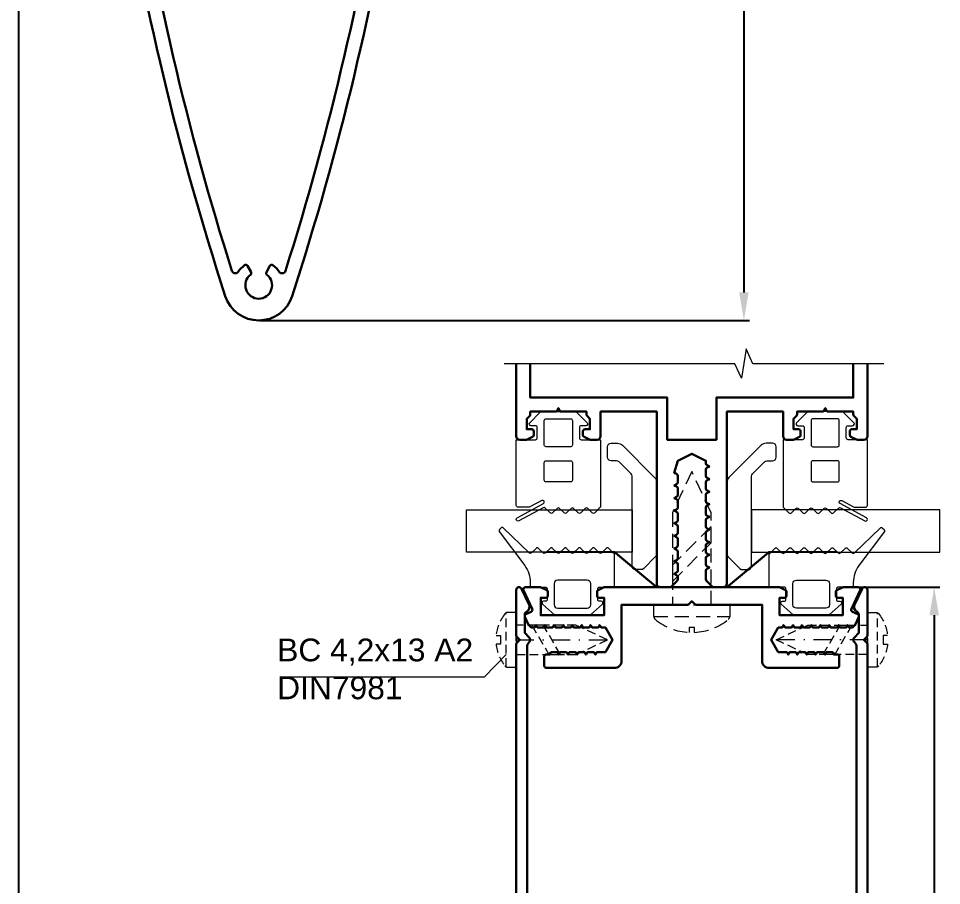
# Model space of a CAD drawing. Extents: x -37 to 8820, y -336 to 478.
# Drawn here: x 6955 to 7037.2, y 77.2 to 154.4 of the extents above; entities that cross this region are included whole.
import ezdxf

# ---------------------------------------------------------------- set-up
doc = ezdxf.new("R2010")
doc.units = 0
doc.header["$LTSCALE"] = 5
doc.linetypes.add('DASHDOT', pattern=[1, 0.5, -0.25, 0, -0.25])
doc.linetypes.add('HIDDEN', pattern=[0.375, 0.25, -0.125])
doc.layers.get('0').update_dxf_attribs({"linetype": 'CONTINUOUS', "lineweight": 30})
doc.layers.get('DEFPOINTS').update_dxf_attribs({"linetype": 'CONTINUOUS'})
for name, color, linetype, lineweight in [('1', 6, 'DASHDOT', 13), ('2', 3, 'HIDDEN', 13), ('Dimentions', 5, 'CONTINUOUS', 15), ('Glass', 5, 'CONTINUOUS', 20), ('Герлен', 7, 'CONTINUOUS', 60), ('Зигзаг', 1, 'CONTINUOUS', 15), ('Подкладки', 1, 'CONTINUOUS', 20), ('Рамки', 1, 'CONTINUOUS', 15), ('Текстовый', 7, 'CONTINUOUS', 9), ('Уплотнители', 1, 'CONTINUOUS', 20)]:
    doc.layers.add(name, color=color, linetype=linetype, lineweight=lineweight)
doc.layers.add('Скрытые', color=14, linetype='CONTINUOUS', plot=False)
doc.styles.add('3', font='RUSS.SHX', dxfattribs={"width": 0.7, "height": 3})
doc.styles.add('Каталожный', font='arial.ttf', dxfattribs={"height": 2.5})
doc.dimstyles.new('MX1_6', dxfattribs={"dimtxt": 3, "dimasz": 2.5, "dimexe": 0.5, "dimexo": 0, "dimgap": 0.8, "dimtad": 1, "dimlfac": 1.6, "dimdsep": 46, "dimtxsty": '3', "dimcen": 0, "dimclrd": 256, "dimclre": 256, "dimclrt": 256, "dimaunit": 1, "dimadec": 0, "dimazin": 0, "dimtfac": 1, "dimtmove": 0, "dimatfit": 1, "dimfxl": 1, "dimtvp": 1, "dimtolj": 1, "dimtzin": 0, "dimarcsym": 0})

# ---------------------------------------------------------------- blocks, each defined once
blk = doc.blocks.new('*D597')
at = {"layer": 'DEFPOINTS', "color": 0, "linetype": 'Continuous', "transparency": 16777216}
for p in [(7004.728, 252.49), (6976.454, 127.49), (7019.565, 127.49)]:
    blk.add_point(p, dxfattribs=at)
at = {"layer": 'Dimentions', "linetype": 'Continuous', "lineweight": -2, "transparency": 16777216}
for p, q in [((7004.728, 252.49), (7020.065, 252.49)), ((7019.565, 249.99), (7019.565, 129.99)), ((6976.454, 127.49), (7020.065, 127.49))]:
    blk.add_line(p, q, dxfattribs=at)
at = {"layer": 'Dimentions', "linetype": 'Continuous', "transparency": 16777216}
for points in [[(7019.148, 249.99), (7019.982, 249.99), (7019.565, 252.49)], [(7019.148, 129.99), (7019.982, 129.99), (7019.565, 127.49)]]:
    blk.add_solid(points, dxfattribs=at)
at = {"layer": 'Dimentions', "linetype": 'Continuous', "transparency": 16777216, "insert": (7017.222, 205.818), "char_height": 3, "attachment_point": 5, "rotation": 90, "style": '3'}
blk.add_mtext('\\A1;200', dxfattribs=at)
blk = doc.blocks.new('*D607')
at = {"layer": 'DEFPOINTS', "color": 0, "transparency": 16777216}
for p in [(7029.74, 103.75), (7029.928, 10), (7036.5, 10)]:
    blk.add_point(p, dxfattribs=at)
at = {"layer": 'Dimentions', "lineweight": -2, "transparency": 16777216}
for p, q in [((7029.74, 103.75), (7037, 103.75)), ((7036.5, 101.25), (7036.5, 12.5)), ((7029.928, 10), (7037, 10))]:
    blk.add_line(p, q, dxfattribs=at)
at = {"layer": 'Dimentions', "transparency": 16777216}
for points in [[(7036.083, 101.25), (7036.917, 101.25), (7036.5, 103.75)], [(7036.083, 12.5), (7036.917, 12.5), (7036.5, 10)]]:
    blk.add_solid(points, dxfattribs=at)
at = {"layer": 'Dimentions', "transparency": 16777216, "insert": (7034.157, 56.875), "char_height": 3, "attachment_point": 5, "rotation": 90, "style": '3'}
blk.add_mtext('\\A1;150', dxfattribs=at)
blk = doc.blocks.new('*U75')
at = {"layer": '1'}
blk.add_line((0, 0), (0, -13), dxfattribs=at)
at = {"layer": '2'}
blk.add_line((-3.84, 1.45), (3.84, 1.45), dxfattribs=at)
blk.add_lwpolyline([(-0.6, 2.87, 0.143497), (-3.71, 1.61, 0.228881), (-3.9, 1.21), (-3.9, 0), (3.9, 0), (3.9, 1.21, 0.228881), (3.71, 1.61, 0.143497), (0.6, 2.87), (0.6, 2.24), (-0.6, 2.24)], format="xyb", close=True, dxfattribs=at)
for points in [[(-2.1, 0), (-2.1, -8.5), (0, -13), (2.1, -8.5), (2.1, 0)], [(2.1, -2.22), (-2.1, -4.65), (-2.1, -6.28), (2.1, -3.85)]]:
    blk.add_lwpolyline(points, close=True, dxfattribs=at)
blk = doc.blocks.new('*U76')
at = {"layer": '1'}
blk.add_line((0, 0), (0, -13), dxfattribs=at)
at = {"layer": '2'}
blk.add_line((-3.84, 1.45), (3.84, 1.45), dxfattribs=at)
blk.add_lwpolyline([(-0.6, 2.87, 0.143497), (-3.71, 1.61, 0.228881), (-3.9, 1.21), (-3.9, 0), (3.9, 0), (3.9, 1.21, 0.228881), (3.71, 1.61, 0.143497), (0.6, 2.87), (0.6, 2.24), (-0.6, 2.24)], format="xyb", close=True, dxfattribs=at)
for points in [[(-2.1, 0), (-2.1, -8.5), (0, -13), (2.1, -8.5), (2.1, 0)], [(2.1, -2.22), (-2.1, -4.65), (-2.1, -6.28), (2.1, -3.85)]]:
    blk.add_lwpolyline(points, close=True, dxfattribs=at)

msp = doc.modelspace()

# ---------------------------------------------------------------- linework, layer by layer
for points in [[(6960.7554, 209.6772, 0.0785689), (6973.4078, 129.6562, 0.7269459), (6979.353, 129.6562, 0.0785689), (6992.0054, 209.6772)], [(6962.0054, 209.6772, 0.0766593), (6973.9993, 131.9083, 0.6303393), (6974.5577, 131.8297, -0.0921279), (6975.1139, 132.4038, -0.4419878), (6975.3848, 132.3447), (6975.6993, 131.7999, -0.3746932), (6975.652, 131.5581, 2.9176467), (6977.1088, 131.5581, -0.3746932), (6977.0615, 131.7999), (6977.376, 132.3447, -0.4419878), (6977.6469, 132.4038, -0.0921279), (6978.2031, 131.8297, 0.6303393), (6978.7615, 131.9083, 0.0766593), (6990.7554, 209.6772)], [(6999.3028, 123.6388), (6999.3028, 117.1875, 0.4142136), (6999.6153, 116.875), (7000.196, 116.875, 0.1164338), (7000.2799, 116.8948), (7000.7616, 117.1357, 0.284079), (7000.8653, 117.3034), (7000.8653, 117.625, 0.4142136), (7000.6778, 117.8125), (7000.2403, 117.8125), (7000.2403, 118.75), (7000.4979, 119.0076, 0.1989124), (7000.5528, 119.1402), (7000.5528, 119.375), (7002.7807, 119.375, 0.284079), (7002.9484, 119.4786), (7003.0528, 119.6875), (7003.1572, 119.4786, 0.284079), (7003.3249, 119.375), (7005.5528, 119.375), (7005.5528, 119.1402, 0.1989124), (7005.6077, 119.0076), (7005.8653, 118.75), (7005.8653, 117.8125), (7005.4278, 117.8125, 0.4142136), (7005.2403, 117.625), (7005.2403, 117.3034, 0.284079), (7005.3439, 117.1357), (7005.8257, 116.8948, 0.1164338), (7005.9096, 116.875), (7006.4903, 116.875, 0.4142136), (7006.8028, 117.1875), (7006.8028, 119.375), (7011.8028, 119.375), (7011.8028, 104.0625, 0.4142136), (7012.1153, 103.75), (7012.9751, 103.75, 0.1989124), (7013.1077, 103.8049), (7013.6229, 104.3201, 0.1989124), (7013.6778, 104.4527), (7013.6778, 104.6654, 0.284079), (7013.5741, 104.8331), (7013.3653, 104.9375), (7013.5741, 105.0419, 0.284079), (7013.6778, 105.2096), (7013.6778, 105.7904, 0.284079), (7013.5741, 105.9581), (7013.3653, 106.0625), (7013.5741, 106.1669, 0.284079), (7013.6778, 106.3346), (7013.6778, 106.9154, 0.284079), (7013.5741, 107.0831), (7013.3653, 107.1875), (7013.5741, 107.2919, 0.284079), (7013.6778, 107.4596), (7013.6778, 108.0404, 0.284079), (7013.5741, 108.2081), (7013.3653, 108.3125), (7013.5741, 108.4169, 0.284079), (7013.6778, 108.5846), (7013.6778, 109.1654, 0.284079), (7013.5741, 109.3331), (7013.3653, 109.4375), (7013.5741, 109.5419, 0.284079), (7013.6778, 109.7096), (7013.6778, 110.2904, 0.284079), (7013.5741, 110.4581), (7013.3653, 110.5625), (7013.5741, 110.6669, 0.284079), (7013.6778, 110.8346), (7013.6778, 111.4154, 0.284079), (7013.5741, 111.5831), (7013.3653, 111.6875), (7013.5741, 111.7919, 0.284079), (7013.6778, 111.9596), (7013.6778, 112.5404, 0.284079), (7013.5741, 112.7081), (7013.3653, 112.8125), (7013.5741, 112.9169, 0.284079), (7013.6778, 113.0846), (7013.6778, 113.6654, 0.284079), (7013.5741, 113.8331), (7013.3653, 113.9375), (7013.6778, 115), (7014.9278, 115.625), (7016.1778, 115), (7016.1778, 114.7721, 0.284079), (7016.2814, 114.6044), (7016.4903, 114.5), (7016.2814, 114.3956, 0.284079), (7016.1778, 114.2279), (7016.1778, 113.6471, 0.284079), (7016.2814, 113.4794), (7016.4903, 113.375), (7016.2814, 113.2706, 0.284079), (7016.1778, 113.1029), (7016.1778, 112.5221, 0.284079), (7016.2814, 112.3544), (7016.4903, 112.25), (7016.2814, 112.1456, 0.284079), (7016.1778, 111.9779), (7016.1778, 111.3971, 0.284079), (7016.2814, 111.2294), (7016.4903, 111.125), (7016.2814, 111.0206, 0.284079), (7016.1778, 110.8529), (7016.1778, 110.2721, 0.284079), (7016.2814, 110.1044), (7016.4903, 110), (7016.2814, 109.8956, 0.284079), (7016.1778, 109.7279), (7016.1778, 109.1471, 0.284079), (7016.2814, 108.9794), (7016.4903, 108.875), (7016.2814, 108.7706, 0.284079), (7016.1778, 108.6029), (7016.1778, 108.0221, 0.284079), (7016.2814, 107.8544), (7016.4903, 107.75), (7016.2814, 107.6456, 0.284079), (7016.1778, 107.4779), (7016.1778, 106.8971, 0.284079), (7016.2814, 106.7294), (7016.4903, 106.625), (7016.2814, 106.5206, 0.284079), (7016.1778, 106.3529), (7016.1778, 105.7721, 0.284079), (7016.2814, 105.6044), (7016.4903, 105.5), (7016.2814, 105.3956, 0.284079), (7016.1778, 105.2279), (7016.1778, 104.4527, 0.1989124), (7016.2327, 104.3201), (7016.7479, 103.8049, 0.1989124), (7016.8805, 103.75), (7017.7403, 103.75, 0.4142136), (7018.0528, 104.0625), (7018.0528, 119.375), (7023.0528, 119.375), (7023.0528, 117.1875, 0.4142136), (7023.3653, 116.875), (7023.946, 116.875, 0.1164338), (7024.0299, 116.8948), (7024.5116, 117.1357, 0.284079), (7024.6153, 117.3034), (7024.6153, 117.625, 0.4142136), (7024.4278, 117.8125), (7023.9903, 117.8125), (7023.9903, 118.75), (7024.2479, 119.0076, 0.1989124), (7024.3028, 119.1402), (7024.3028, 119.375), (7026.5307, 119.375, 0.284079), (7026.6984, 119.4786), (7026.8028, 119.6875), (7026.9072, 119.4786, 0.284079), (7027.0749, 119.375), (7029.3028, 119.375), (7029.3028, 119.1402, 0.1989124), (7029.3577, 119.0076), (7029.6153, 118.75), (7029.6153, 117.8125), (7029.1778, 117.8125, 0.4142136), (7028.9903, 117.625), (7028.9903, 117.3034, 0.284079), (7029.0939, 117.1357), (7029.5757, 116.8948, 0.1164338), (7029.6596, 116.875), (7030.2403, 116.875, 0.4142136), (7030.5528, 117.1875), (7030.5528, 123.6388)], [(6999.3028, 10.625), (6999.3028, 98.6723, -0.1989124), (6999.3577, 98.8049), (6999.6153, 99.0625), (6999.3577, 99.3201, -0.1989124), (6999.3028, 99.4527), (6999.3028, 103.5, -0.8025849), (6999.7794, 103.6057), (7000.4493, 102.169, -0.4015594), (7000.2547, 101.596, 0.2797393), (7000.0528, 101.2633), (7000.0528, 99.6857), (7000.455, 99.2835, -0.4142136), (7000.455, 98.8415), (7000.3631, 98.7496, 0.1989124), (7000.2715, 98.5286), (7000.2715, 68.75)], [(7029.584, 68.75), (7029.584, 98.5286, 0.1989124), (7029.4925, 98.7496), (7029.4006, 98.8415, -0.4142136), (7029.4006, 99.2835), (7029.8028, 99.6857), (7029.8028, 101.2633, 0.2797393), (7029.6009, 101.596, -0.4015594), (7029.4063, 102.169), (7030.0762, 103.6057, -0.8025849), (7030.5528, 103.5), (7030.5528, 99.4527, -0.1989124), (7030.4979, 99.3201), (7030.2403, 99.0625), (7030.4979, 98.8049, -0.1989124), (7030.5528, 98.6723), (7030.5528, 10.625, -0.4142136)]]:
    msp.add_lwpolyline(points, format="xyb")
msp.add_lwpolyline([(7000.5528, 123.6388), (7000.5528, 120.625), (7012.7403, 120.625), (7012.7403, 116.875), (7017.1153, 116.875), (7017.1153, 120.625), (7029.3028, 120.625), (7029.3028, 123.6388)])
msp.add_lwpolyline([(7026.6967, 97.8997, 0.284079), (7026.5849, 97.9687), (7026.1457, 97.9687, 0.284079), (7026.0339, 97.8997), (7025.959, 97.75), (7025.8842, 97.8997, 0.284079), (7025.7724, 97.9687), (7025.3332, 97.9687, 0.284079), (7025.2214, 97.8997), (7025.1465, 97.75), (7025.0717, 97.8997, 0.284079), (7024.9599, 97.9687), (7024.5207, 97.9687, 0.284079), (7024.4089, 97.8997), (7024.334, 97.75), (7024.2592, 97.8997, 0.284079), (7024.1474, 97.9687), (7023.7082, 97.9687, 0.284079), (7023.5964, 97.8997), (7023.5215, 97.75), (7023.4467, 97.8997, 0.284079), (7023.3349, 97.9687), (7022.6153, 97.9687), (7021.9903, 99.0625), (7022.6153, 100.1562), (7022.9287, 100.1562, 0.284079), (7023.0405, 100.2253), (7023.1153, 100.375), (7023.1901, 100.2253, 0.284079), (7023.3019, 100.1562), (7023.7412, 100.1562, 0.284079), (7023.853, 100.2253), (7023.9278, 100.375), (7024.0026, 100.2253, 0.284079), (7024.1144, 100.1562), (7024.5537, 100.1562, 0.284079), (7024.6655, 100.2253), (7024.7403, 100.375), (7024.8151, 100.2253, 0.284079), (7024.9269, 100.1562), (7025.3662, 100.1562, 0.284079), (7025.478, 100.2253), (7025.5528, 100.375), (7025.6276, 100.2253, 0.284079), (7025.7394, 100.1562), (7026.1787, 100.1562, 0.284079), (7026.2905, 100.2253), (7026.3653, 100.375), (7026.4401, 100.2253, 0.284079), (7026.5519, 100.1562), (7026.9912, 100.1562, 0.284079), (7027.103, 100.2253), (7027.1778, 100.375), (7027.2526, 100.2253, 0.284079), (7027.3644, 100.1562), (7027.8037, 100.1562, 0.284079), (7027.9155, 100.2253), (7027.9903, 100.375), (7028.0651, 100.2253, 0.284079), (7028.1769, 100.1562), (7028.6162, 100.1562, 0.284079), (7028.728, 100.2253), (7028.8028, 100.375), (7028.8776, 100.2253, 0.284079), (7028.9894, 100.1562), (7029.1785, 100.1562, 0.1989124), (7029.2668, 100.1929), (7029.4334, 100.3594, 0.0874887), (7029.4583, 100.395), (7029.7852, 101.0961, 0.4142136), (7029.6945, 101.3452), (7029.2227, 101.5652, -0.4142136), (7029.132, 101.8144), (7029.9102, 103.4833, 0.5486188), (7029.7403, 103.75), (7028.4096, 103.75, 0.1164338), (7028.3257, 103.7302), (7027.8439, 103.4893, 0.284079), (7027.7403, 103.3216), (7027.7403, 103, 0.4142136), (7027.9278, 102.8125), (7028.3653, 102.8125), (7028.3653, 101.25), (7022.7403, 101.25), (7022.7403, 102.8125), (7023.1778, 102.8125, 0.4142136), (7023.3653, 103), (7023.3653, 103.3216, 0.284079), (7023.2616, 103.4893), (7022.7799, 103.7302, 0.1164338), (7022.696, 103.75), (7007.1596, 103.75, 0.1164338), (7007.0757, 103.7302), (7006.5939, 103.4893, 0.284079), (7006.4903, 103.3216), (7006.4903, 103, 0.4142136), (7006.6778, 102.8125), (7007.1153, 102.8125), (7007.1153, 101.25), (7001.4903, 101.25), (7001.4903, 102.8125), (7001.9278, 102.8125, 0.4142136), (7002.1153, 103), (7002.1153, 103.3216, 0.284079), (7002.0116, 103.4893), (7001.5299, 103.7302, 0.1164338), (7001.446, 103.75), (7000.1153, 103.75, 0.5486188), (6999.9454, 103.4833), (7000.7236, 101.8144, -0.4142136), (7000.6329, 101.5652), (7000.1611, 101.3452, 0.4142136), (7000.0704, 101.0961), (7000.3973, 100.395, 0.0874887), (7000.4222, 100.3594), (7000.5887, 100.1929, 0.1989124), (7000.6771, 100.1562), (7000.8662, 100.1562, 0.284079), (7000.978, 100.2253), (7001.0528, 100.375), (7001.1276, 100.2253, 0.284079), (7001.2394, 100.1562), (7001.6787, 100.1562, 0.284079), (7001.7905, 100.2253), (7001.8653, 100.375), (7001.9401, 100.2253, 0.284079), (7002.0519, 100.1562), (7002.4912, 100.1562, 0.284079), (7002.603, 100.2253), (7002.6778, 100.375), (7002.7526, 100.2253, 0.284079), (7002.8644, 100.1562), (7003.3037, 100.1562, 0.284079), (7003.4155, 100.2253), (7003.4903, 100.375), (7003.5651, 100.2253, 0.284079), (7003.6769, 100.1562), (7004.1162, 100.1562, 0.284079), (7004.228, 100.2253), (7004.3028, 100.375), (7004.3776, 100.2253, 0.284079), (7004.4894, 100.1562), (7004.9287, 100.1562, 0.284079), (7005.0405, 100.2253), (7005.1153, 100.375), (7005.1901, 100.2253, 0.284079), (7005.3019, 100.1562), (7005.7412, 100.1562, 0.284079), (7005.853, 100.2253), (7005.9278, 100.375), (7006.0026, 100.2253, 0.284079), (7006.1144, 100.1562), (7006.5537, 100.1562, 0.284079), (7006.6655, 100.2253), (7006.7403, 100.375), (7006.8151, 100.2253, 0.284079), (7006.9269, 100.1562), (7007.2403, 100.1562), (7007.8653, 99.0625), (7007.2403, 97.9687), (7006.5207, 97.9687, 0.284079), (7006.4089, 97.8997), (7006.334, 97.75), (7006.2592, 97.8997, 0.284079), (7006.1474, 97.9687), (7005.7082, 97.9687, 0.284079), (7005.5964, 97.8997), (7005.5215, 97.75), (7005.4467, 97.8997, 0.284079), (7005.3349, 97.9687), (7004.8957, 97.9687, 0.284079), (7004.7839, 97.8997), (7004.709, 97.75), (7004.6342, 97.8997, 0.284079), (7004.5224, 97.9687), (7004.0832, 97.9687, 0.284079), (7003.9714, 97.8997), (7003.8965, 97.75), (7003.8217, 97.8997, 0.284079), (7003.7099, 97.9687), (7003.2707, 97.9687, 0.284079), (7003.1589, 97.8997), (7003.084, 97.75), (7003.0092, 97.8997, 0.284079), (7002.8974, 97.9687), (7002.4582, 97.9687, 0.284079), (7002.3464, 97.8997), (7002.2715, 97.75), (7001.9278, 97.75, 0.4142136), (7001.8028, 97.625), (7001.8028, 96.75, 0.4142136), (7001.9903, 96.5625), (7008.0528, 96.5625, 0.4142136), (7008.6778, 97.1875), (7008.6778, 102.1875), (7014.5376, 102.1875, 0.1989124), (7014.6702, 102.2424), (7014.9278, 102.5), (7015.1854, 102.2424, 0.1989124), (7015.318, 102.1875), (7021.1778, 102.1875), (7021.1778, 97.1875, 0.4142136), (7021.8028, 96.5625), (7027.8653, 96.5625, 0.4142136), (7028.0528, 96.75), (7028.0528, 97.625, 0.4142136), (7027.9278, 97.75), (7027.584, 97.75), (7027.5092, 97.8997, 0.284079), (7027.3974, 97.9687), (7026.9582, 97.9687, 0.284079), (7026.8464, 97.8997), (7026.7715, 97.75)], format="xyb", close=True)
at = {"layer": '2'}
msp.add_line((7011.5528, 101.1314), (7018.3028, 101.1314), dxfattribs=at)
for points in [[(7016.6465, 102.1875), (7016.6465, 110.3766), (7014.9278, 114.0625), (7013.209, 110.3766), (7013.209, 102.1875)], [(7013.209, 104.2679), (7016.6465, 107.7054), (7016.6465, 109.1377), (7013.209, 105.7002)]]:
    msp.add_lwpolyline(points, close=True, dxfattribs=at)
msp.add_lwpolyline([(7014.6822, 99.7246, -0.1618489), (7011.6664, 100.8904, -0.2238875), (7011.5528, 101.1314), (7011.5528, 102.1875), (7018.3028, 102.1875), (7018.3028, 101.1314, -0.2238875), (7018.1892, 100.8904, -0.1618489), (7015.1734, 99.7246), (7015.1734, 100.1623), (7014.6822, 100.1623)], format="xyb", close=True, dxfattribs=at)
at = {"layer": 'Glass'}
for points in [[(7009.6153, 106.875), (6994.8653, 106.875), (6994.8653, 110.625), (7009.6153, 110.625)], [(7020.2403, 106.875), (7036.9903, 106.875), (7036.9903, 110.625), (7020.2403, 110.625)]]:
    msp.add_lwpolyline(points, close=True, dxfattribs=at)
at = {"layer": 'Герлен', "ltscale": 2, "const_width": 0.1875}
msp.add_lwpolyline([(7001.9903, 106.875), (7008.0528, 106.875), (7011.8028, 103.75), (7018.0528, 103.75), (7021.8028, 106.875), (7027.8653, 106.875)], dxfattribs=at)
at = {"layer": 'Зигзаг'}
msp.add_lwpolyline([(7032.0304, 123.6388), (7020.353, 123.6388), (7019.7722, 124.9567), (7019.3365, 122.344), (7018.754, 123.6388), (6998.2397, 123.6388)], dxfattribs=at)
at = {"layer": 'Подкладки'}
for points in [[(7007.7403, 115, -0.4142136), (7007.4278, 115.3125), (7007.4278, 116.25, -0.4142136), (7007.7403, 116.5625), (7008.3117, 116.5625, -0.1989124), (7008.7536, 116.3794), (7011.6197, 113.5133, -0.1989124), (7011.8028, 113.0714), (7011.8028, 106.693, -0.1989124), (7011.7113, 106.472), (7010.6443, 105.4051, -0.1989124), (7010.4234, 105.3136), (7009.9278, 105.3136, -0.4142136), (7009.6153, 105.6261), (7009.6153, 113.6206, 0.1989124), (7009.5238, 113.8415), (7008.4568, 114.9085, 0.1989124), (7008.2359, 115)], [(7022.1153, 115, 0.4142136), (7022.4278, 115.3125), (7022.4278, 116.25, 0.4142136), (7022.1153, 116.5625), (7021.5439, 116.5625, 0.1989124), (7021.102, 116.3794), (7018.2359, 113.5133, 0.1989124), (7018.0528, 113.0714), (7018.0528, 106.693, 0.1989124), (7018.1443, 106.472), (7019.2113, 105.4051, 0.1989124), (7019.4322, 105.3136), (7019.9278, 105.3136, 0.4142136), (7020.2403, 105.6261), (7020.2403, 113.6206, -0.1989124), (7020.3318, 113.8415), (7021.3988, 114.9085, -0.1989124), (7021.6197, 115)]]:
    msp.add_lwpolyline(points, format="xyb", close=True, dxfattribs=at)
at = {"layer": 'Рамки', "linetype": 'Continuous'}
msp.add_lwpolyline([(6978.2481, 95.7592), (6996.4785, 95.7592), (6998.3965, 97.75)], dxfattribs=at)
at = {"layer": 'Скрытые', "linetype": 'Continuous'}
msp.add_lwpolyline([(7120, 10), (7120, 287), (6955, 287), (6955, 10)], close=True, dxfattribs=at)
at = {"layer": 'Уплотнители'}
for points in [[(7001.572, 111.4609), (7000.527, 110.8939, -0.1249127), (7000.4525, 110.875), (6999.459, 110.875, -0.4142136), (6999.3028, 111.0312), (6999.3028, 116.875), (7001.0215, 116.875, 0.4142136), (7001.1778, 117.0312), (7001.1778, 117.9687, 0.4142136), (7001.0215, 118.125), (7000.6153, 118.125, -0.6685867), (7000.5049, 118.3919), (7001.4445, 119.3294, -0.1986192), (7001.5549, 119.375), (7004.5507, 119.375, -0.1986192), (7004.661, 119.3294), (7005.6007, 118.3919, -0.6685867), (7005.4903, 118.125), (7005.084, 118.125, 0.4142136), (7004.9278, 117.9687), (7004.9278, 117.0312, 0.4142136), (7005.084, 116.875), (7006.8028, 116.875), (7006.8028, 110.9397, -0.1989124), (7006.757, 110.8292), (7006.2883, 110.3605, -0.4142136), (7006.0673, 110.3605), (7005.6633, 110.7645, 0.4142136), (7005.4423, 110.7645), (7005.0383, 110.3605, -0.4142136), (7004.8173, 110.3605), (7004.4133, 110.7645, 0.4142136), (7004.1923, 110.7645), (7003.7883, 110.3605, -0.4142136), (7003.5673, 110.3605), (7003.1633, 110.7645, 0.4142136), (7002.9423, 110.7645), (7002.5383, 110.3605, -0.4142136), (7002.3173, 110.3605), (7001.8853, 110.7925, 0.3320761), (7001.7003, 110.8194), (6999.5336, 109.6439, -1), (6999.3845, 109.9186), (7001.7211, 111.1862, 1)], [(7028.2836, 111.4609), (7029.3286, 110.8939, 0.1249127), (7029.4031, 110.875), (7030.3965, 110.875, 0.4142136), (7030.5528, 111.0312), (7030.5528, 116.875), (7028.834, 116.875, -0.4142136), (7028.6778, 117.0312), (7028.6778, 117.9687, -0.4142136), (7028.834, 118.125), (7029.2403, 118.125, 0.6685867), (7029.3507, 118.3919), (7028.411, 119.3294, 0.1986192), (7028.3007, 119.375), (7025.3049, 119.375, 0.1986192), (7025.1945, 119.3294), (7024.2549, 118.3919, 0.6685867), (7024.3653, 118.125), (7024.7715, 118.125, -0.4142136), (7024.9278, 117.9687), (7024.9278, 117.0312, -0.4142136), (7024.7715, 116.875), (7023.0528, 116.875), (7023.0528, 110.9397, 0.1989124), (7023.0986, 110.8292), (7023.5673, 110.3605, 0.4142136), (7023.7883, 110.3605), (7024.1923, 110.7645, -0.4142136), (7024.4133, 110.7645), (7024.8173, 110.3605, 0.4142136), (7025.0383, 110.3605), (7025.4423, 110.7645, -0.4142136), (7025.6633, 110.7645), (7026.0673, 110.3605, 0.4142136), (7026.2883, 110.3605), (7026.6923, 110.7645, -0.4142136), (7026.9133, 110.7645), (7027.3173, 110.3605, 0.4142136), (7027.5383, 110.3605), (7027.9703, 110.7925, -0.3320761), (7028.1553, 110.8194), (7030.322, 109.6439, 1), (7030.4711, 109.9186), (7028.1345, 111.1862, -1)], [(7001.959, 118.75), (7004.1465, 118.75, -0.4142136), (7004.3028, 118.5937), (7004.3028, 116.4062, -0.4142136), (7004.1465, 116.25), (7001.959, 116.25, -0.4142136), (7001.8028, 116.4062), (7001.8028, 118.5937, -0.4142136)], [(7027.8965, 118.75), (7025.709, 118.75, 0.4142136), (7025.5528, 118.5937), (7025.5528, 116.4062, 0.4142136), (7025.709, 116.25), (7027.8965, 116.25, 0.4142136), (7028.0528, 116.4062), (7028.0528, 118.5937, 0.4142136)], [(7001.959, 115), (7004.1465, 115, -0.4142136), (7004.3028, 114.8437), (7004.3028, 113.2812, -0.4142136), (7004.1465, 113.125), (7001.959, 113.125, -0.4142136), (7001.8028, 113.2812), (7001.8028, 114.8437, -0.4142136)], [(7027.8965, 115), (7025.709, 115, 0.4142136), (7025.5528, 114.8437), (7025.5528, 113.2812, 0.4142136), (7025.709, 113.125), (7027.8965, 113.125, 0.4142136), (7028.0528, 113.2812), (7028.0528, 114.8437, 0.4142136)], [(7006.709, 102.5, -0.4142136), (7006.5528, 102.6562), (7006.5528, 103.5937, -0.4142136), (7006.709, 103.75), (7008.0528, 103.75), (7008.0528, 106.6379, 0.1989124), (7008.0162, 106.7263), (7007.5383, 107.2042, 0.4142136), (7007.3173, 107.2042), (7006.9133, 106.8002, -0.4142136), (7006.6923, 106.8002), (7006.2883, 107.2042, 0.4142136), (7006.0673, 107.2042), (7005.6633, 106.8002, -0.4142136), (7005.4423, 106.8002), (7005.0383, 107.2042, 0.4142136), (7004.8173, 107.2042), (7004.4133, 106.8002, -0.4142136), (7004.1923, 106.8002), (7003.7883, 107.2042, 0.4142136), (7003.5673, 107.2042), (7003.1633, 106.8002, -0.4142136), (7002.9423, 106.8002), (7002.5383, 107.2042, 0.4142136), (7002.3173, 107.2042), (7001.9133, 106.8002, -0.4142136), (7001.6923, 106.8002), (7001.2883, 107.2042, 0.4142136), (7001.0673, 107.2042), (7000.6633, 106.8002, -0.4142136), (7000.4423, 106.8002), (6998.1633, 109.0145, 0.4142136), (6997.9423, 109.0145), (6997.811, 108.8832, 0.2925382), (6997.7749, 108.7187), (7000.0557, 105.6655, -0.1617878), (7000.5528, 104.1693), (7000.5528, 103.75), (7001.8965, 103.75, -0.4142136), (7002.0528, 103.5937), (7002.0528, 102.6562, -0.4142136), (7001.8965, 102.5), (7001.7403, 102.5, 0.6685867), (7001.6299, 102.2331), (7002.6945, 101.2956, 0.1986192), (7002.8049, 101.25), (7005.8007, 101.25, 0.1986192), (7005.911, 101.2956), (7006.9757, 102.2331, 0.6685867), (7006.8653, 102.5)], [(7023.1465, 102.5, 0.4142136), (7023.3028, 102.6562), (7023.3028, 103.5937, 0.4142136), (7023.1465, 103.75), (7021.8028, 103.75), (7021.8028, 106.6379, -0.1989124), (7021.8394, 106.7263), (7022.3173, 107.2042, -0.4142136), (7022.5383, 107.2042), (7022.9423, 106.8002, 0.4142136), (7023.1633, 106.8002), (7023.5673, 107.2042, -0.4142136), (7023.7883, 107.2042), (7024.1923, 106.8002, 0.4142136), (7024.4133, 106.8002), (7024.8173, 107.2042, -0.4142136), (7025.0383, 107.2042), (7025.4423, 106.8002, 0.4142136), (7025.6633, 106.8002), (7026.0673, 107.2042, -0.4142136), (7026.2883, 107.2042), (7026.6923, 106.8002, 0.4142136), (7026.9133, 106.8002), (7027.3173, 107.2042, -0.4142136), (7027.5383, 107.2042), (7027.9423, 106.8002, 0.4142136), (7028.1633, 106.8002), (7028.5673, 107.2042, -0.4142136), (7028.7883, 107.2042), (7029.1923, 106.8002, 0.4142136), (7029.4133, 106.8002), (7031.6923, 109.0145, -0.4142136), (7031.9133, 109.0145), (7032.0446, 108.8832, -0.2925382), (7032.0807, 108.7187), (7029.7999, 105.6655, 0.1617878), (7029.3028, 104.1693), (7029.3028, 103.75), (7027.959, 103.75, 0.4142136), (7027.8028, 103.5937), (7027.8028, 102.6562, 0.4142136), (7027.959, 102.5), (7028.1153, 102.5, -0.6685867), (7028.2257, 102.2331), (7027.161, 101.2956, -0.1986192), (7027.0507, 101.25), (7024.0549, 101.25, -0.1986192), (7023.9445, 101.2956), (7022.8799, 102.2331, -0.6685867), (7022.9903, 102.5)], [(7002.9903, 101.875), (7005.6153, 101.875, 0.4142136), (7005.9278, 102.1875), (7005.9278, 104.0625, 0.4142136), (7005.6153, 104.375), (7002.9903, 104.375, 0.4142136), (7002.6778, 104.0625), (7002.6778, 102.1875, 0.4142136)], [(7026.8653, 101.875), (7024.2403, 101.875, -0.4142136), (7023.9278, 102.1875), (7023.9278, 104.0625, -0.4142136), (7024.2403, 104.375), (7026.8653, 104.375, -0.4142136), (7027.1778, 104.0625), (7027.1778, 102.1875, -0.4142136)]]:
    msp.add_lwpolyline(points, format="xyb", close=True, dxfattribs=at)

# ---------------------------------------------------------------- block references
at = {"yscale": 0.625, "zscale": 0.625}
for name, p, xscale, rotation in [('*U76', (6999.3028, 99.0625), 0.625, 90.00000000000003), ('*U75', (7030.5528, 99.0625), -0.625, 270)]:
    msp.add_blockref(name, p, dxfattribs=dict(at, xscale=xscale, rotation=rotation))

# ---------------------------------------------------------------- texts
at = {"layer": 'Текстовый', "color": 1, "linetype": 'Continuous', "insert": (6978.0257, 99.1739), "char_height": 2.2, "width": 18.463692, "attachment_point": 1, "style": 'Каталожный'}
msp.add_mtext('\\pxi-2,l2,r-2.0333,se1.0833,ql,t4;{\\H0.92x;ВС 4,2х13 А2\\PDIN7981}', dxfattribs=at)

# ---------------------------------------------------------------- dimensions: what is measured, and where the dimension line sits
at = {"layer": 'Dimentions', "linetype": 'Continuous'}
dim = msp.add_linear_dim(base=(7019.5651, 127.4901), p1=(7004.7279, 252.4901), p2=(6976.454, 127.4901), angle=90, dimstyle='MX1_6', dxfattribs=at)
dim.commit()
dim.dimension.update_dxf_attribs({"geometry": '*D597', "text_midpoint": (7019.5651, 205.8181), "dimtype": 160})
at = {"layer": 'Dimentions'}
dim = msp.add_linear_dim(base=(7036.5, 10), p1=(7029.7403, 103.75), p2=(7029.9278, 10), angle=90, dimstyle='MX1_6', dxfattribs=at)
dim.commit()
dim.dimension.update_dxf_attribs({"geometry": '*D607', "text_midpoint": (7034.1571, 56.875)})

doc.saveas('drawing.dxf')
